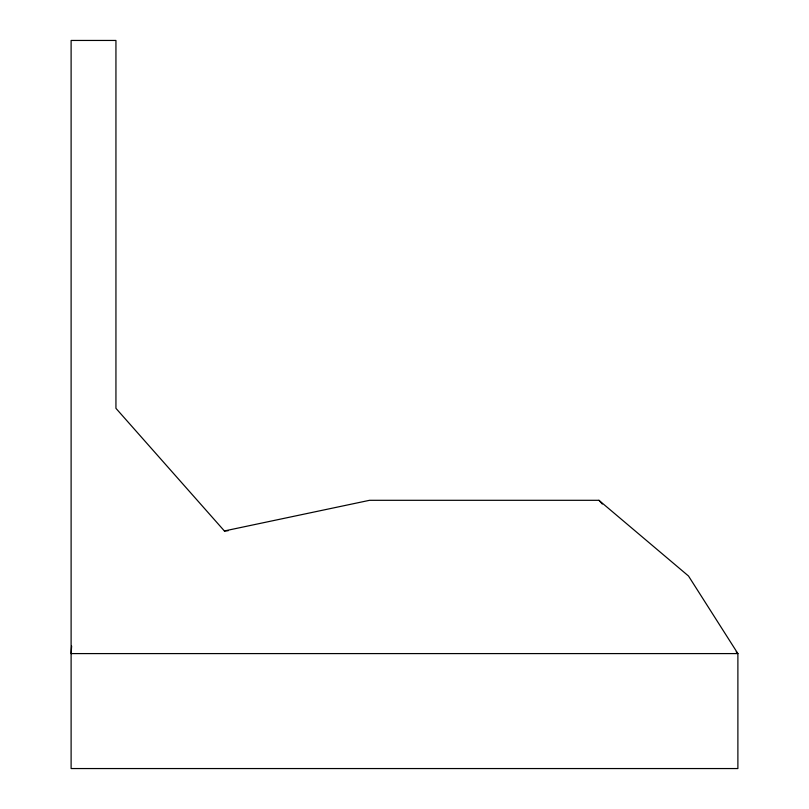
<?xml version="1.0" encoding="UTF-8"?>
<svg xmlns="http://www.w3.org/2000/svg" width="809" height="809" viewBox="0 0 809 809"><rect width="100%" height="100%" fill="white"/><g stroke="black" fill="none" stroke-linecap="round" stroke-linejoin="round"><path stroke-width="1.21" d="M228.168 530.734L224.386 530.957L115.94 408.333L115.94 40.45L71.111 40.45L71.111 768.55L737.889 768.55L737.889 653.591L71.111 653.591L71.627 646.037M224.386 530.957L369.561 500.306L598.943 500.306L688.499 576.008L737.889 653.591L736.2 651.72M598.943 500.306L602.331 504.037"/></g></svg>
